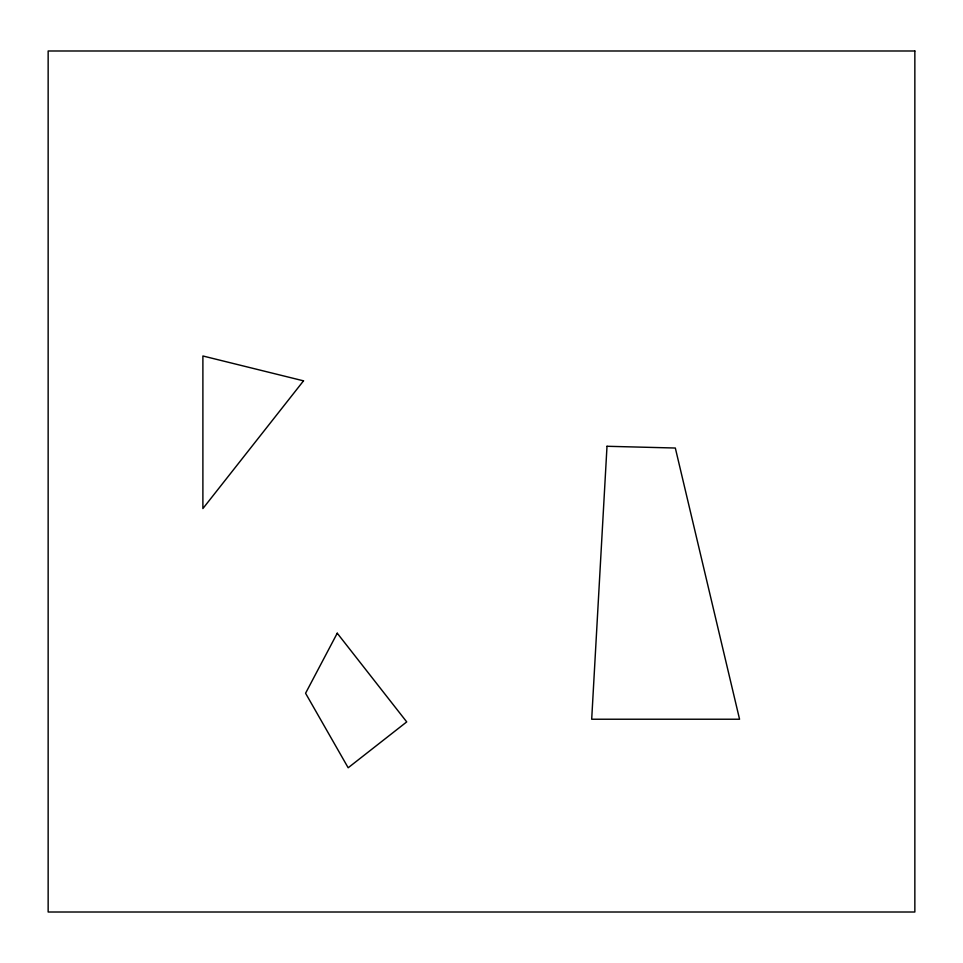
<?xml version="1.0" encoding="UTF-8"?>
<svg xmlns="http://www.w3.org/2000/svg" width="963" height="963" viewBox="0 0 963 963"><rect width="100%" height="100%" fill="white"/><g stroke="black" fill="none" stroke-linecap="round" stroke-linejoin="round"><path stroke-width="1.44" d="M607.003 446.278L591.691 719.229L739.56 719.229L675.328 448.024L607.003 446.278M337.243 633.209L305.572 693.252L348.173 767.764L406.723 721.901L337.243 633.209M303.526 380.842L202.892 508.56L202.892 355.985L303.526 380.842M914.85 50.991L48.15 50.991L48.15 912.009L914.85 912.009L914.85 50.991"/></g></svg>
